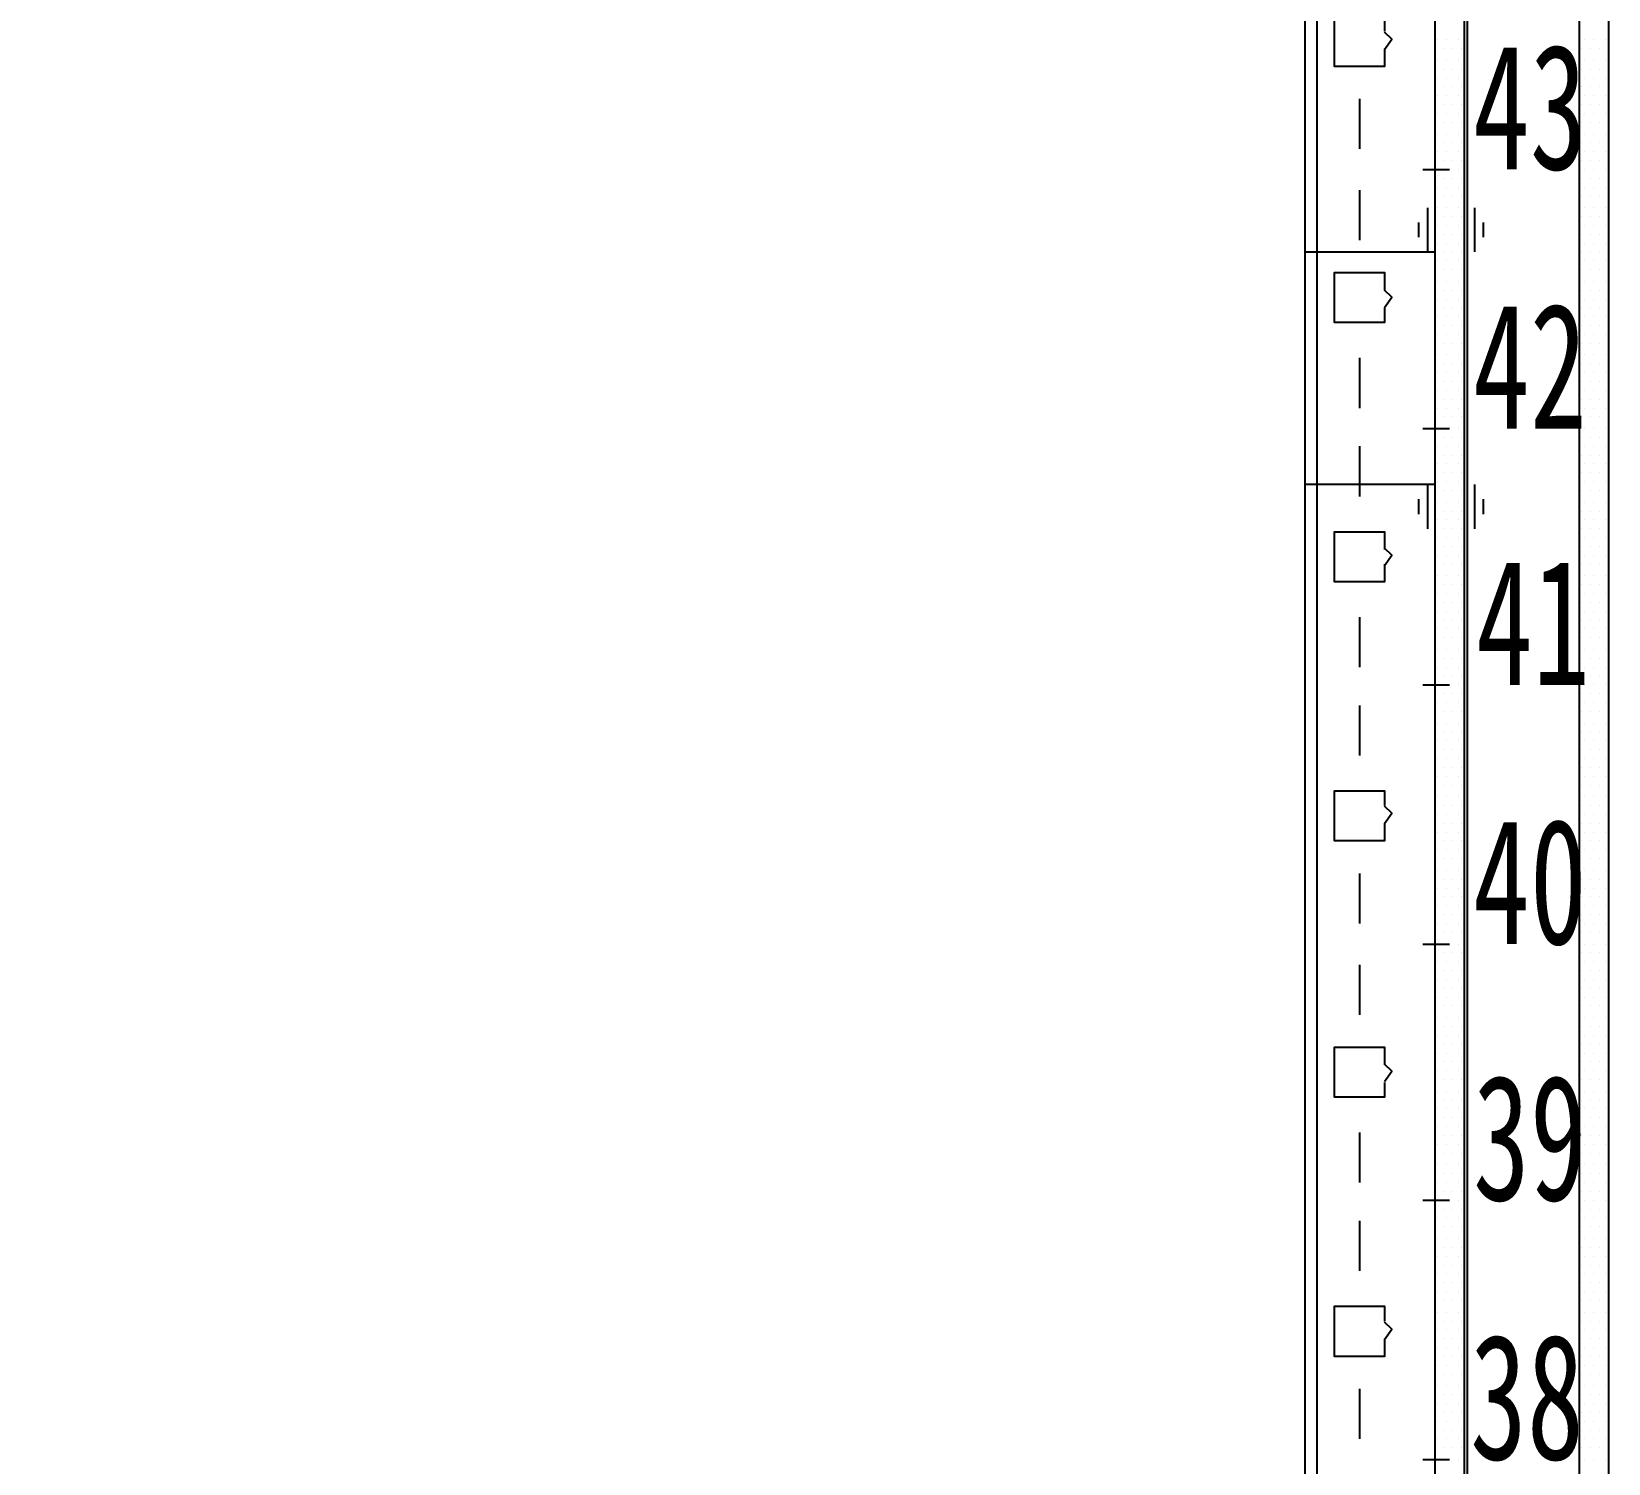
# Model space of a CAD drawing. Header units: metres. Extents: x 17 to 1264, y 17 to 859.
# Drawn here: x 396.8 to 473.9, y 592.2 to 662.2 of the extents above; entities that cross this region are included whole.
import ezdxf

# ---------------------------------------------------------------- set-up
doc = ezdxf.new("R2010")
doc.units = ezdxf.units.M
for name, color, linetype in [('LINES', 7, 'Continuous'), ('POLYLINES', 4, 'Continuous'), ('RECTS', 7, 'Continuous'), ('TEXTS', 3, 'Continuous')]:
    doc.layers.add(name, color=color, linetype=linetype)

msp = doc.modelspace()

# ---------------------------------------------------------------- linework, layer by layer
at = {"layer": 'LINES'}
for p, q in [((459.066, 125.712), (459.066, 721.008)), ((465.546, 661.824), (465.546, 661.824)), ((465.978, 661.824), (465.978, 661.824)), ((466.554, 661.824), (466.554, 661.824)), ((472.746, 661.824), (472.746, 661.824)), ((473.178, 661.824), (473.178, 661.824)), ((473.754, 661.824), (473.754, 661.824)), ((465.834, 661.392), (465.834, 661.392)), ((466.266, 661.392), (466.266, 661.392)), ((466.698, 661.392), (466.698, 661.392)), ((472.602, 661.392), (472.602, 661.392)), ((473.034, 661.392), (473.034, 661.392)), ((473.466, 661.392), (473.466, 661.392)), ((465.546, 660.816), (465.546, 660.816)), ((465.834, 660.384), (465.834, 660.384)), ((465.978, 660.816), (465.978, 660.816)), ((466.266, 660.384), (466.266, 660.384)), ((466.554, 660.816), (466.554, 660.816)), ((466.698, 660.384), (466.698, 660.384)), ((472.602, 660.384), (472.602, 660.384)), ((472.746, 660.816), (472.746, 660.816)), ((473.034, 660.384), (473.034, 660.384)), ((473.178, 660.816), (473.178, 660.816)), ((473.466, 660.384), (473.466, 660.384)), ((473.754, 660.816), (473.754, 660.816)), ((465.546, 659.952), (465.546, 659.952)), ((465.834, 659.52), (465.834, 659.52)), ((465.978, 659.952), (465.978, 659.952)), ((466.266, 659.52), (466.266, 659.52)), ((466.554, 659.952), (466.554, 659.952)), ((466.698, 659.52), (466.698, 659.52)), ((472.602, 659.52), (472.602, 659.52)), ((472.746, 659.952), (472.746, 659.952)), ((473.034, 659.52), (473.034, 659.52)), ((473.178, 659.952), (473.178, 659.952)), ((473.466, 659.52), (473.466, 659.52)), ((473.754, 659.952), (473.754, 659.952)), ((461.73, 658.944), (461.73, 656.496)), ((465.546, 659.088), (465.546, 659.088)), ((465.834, 658.656), (465.834, 658.656)), ((465.978, 659.088), (465.978, 659.088)), ((466.266, 658.656), (466.266, 658.656)), ((466.554, 659.088), (466.554, 659.088)), ((466.698, 658.656), (466.698, 658.656)), ((472.602, 658.656), (472.602, 658.656)), ((472.746, 659.088), (472.746, 659.088)), ((473.034, 658.656), (473.034, 658.656)), ((473.178, 659.088), (473.178, 659.088)), ((473.466, 658.656), (473.466, 658.656)), ((473.754, 659.088), (473.754, 659.088)), ((465.546, 658.224), (465.546, 658.224)), ((465.834, 657.792), (465.834, 657.792)), ((465.978, 658.224), (465.978, 658.224)), ((466.266, 657.792), (466.266, 657.792)), ((466.554, 658.224), (466.554, 658.224)), ((466.698, 657.792), (466.698, 657.792)), ((472.602, 657.792), (472.602, 657.792)), ((472.746, 658.224), (472.746, 658.224)), ((473.034, 657.792), (473.034, 657.792)), ((473.178, 658.224), (473.178, 658.224)), ((473.466, 657.792), (473.466, 657.792)), ((473.754, 658.224), (473.754, 658.224)), ((465.546, 657.216), (465.546, 657.216)), ((465.978, 657.216), (465.978, 657.216)), ((466.554, 657.216), (466.554, 657.216)), ((472.746, 657.216), (472.746, 657.216)), ((473.178, 657.216), (473.178, 657.216)), ((473.754, 657.216), (473.754, 657.216)), ((465.546, 656.352), (465.546, 656.352)), ((465.834, 656.784), (465.834, 656.784)), ((465.978, 656.352), (465.978, 656.352)), ((466.266, 656.784), (466.266, 656.784)), ((466.554, 656.352), (466.554, 656.352)), ((466.698, 656.784), (466.698, 656.784)), ((472.602, 656.784), (472.602, 656.784)), ((472.746, 656.352), (472.746, 656.352)), ((473.034, 656.784), (473.034, 656.784)), ((473.178, 656.352), (473.178, 656.352)), ((473.466, 656.784), (473.466, 656.784)), ((473.754, 656.352), (473.754, 656.352)), ((464.826, 655.488), (466.122, 655.488)), ((464.826, 655.488), (466.122, 655.488)), ((464.826, 655.488), (466.122, 655.488)), ((464.826, 655.488), (466.122, 655.488)), ((465.546, 655.488), (465.546, 655.488)), ((465.834, 655.92), (465.834, 655.92)), ((465.978, 655.488), (465.978, 655.488)), ((466.266, 655.92), (466.266, 655.92)), ((466.554, 655.488), (466.554, 655.488)), ((466.698, 655.92), (466.698, 655.92)), ((472.602, 655.92), (472.602, 655.92)), ((472.746, 655.488), (472.746, 655.488)), ((473.034, 655.92), (473.034, 655.92)), ((473.178, 655.488), (473.178, 655.488)), ((473.466, 655.92), (473.466, 655.92)), ((473.754, 655.488), (473.754, 655.488)), ((465.834, 655.056), (465.834, 655.056)), ((466.266, 655.056), (466.266, 655.056)), ((466.698, 655.056), (466.698, 655.056)), ((472.602, 655.056), (472.602, 655.056)), ((473.034, 655.056), (473.034, 655.056)), ((473.466, 655.056), (473.466, 655.056)), ((461.73, 654.48), (461.73, 652.032)), ((465.546, 654.624), (465.546, 654.624)), ((465.834, 654.192), (465.834, 654.192)), ((465.978, 654.624), (465.978, 654.624)), ((466.266, 654.192), (466.266, 654.192)), ((466.554, 654.624), (466.554, 654.624)), ((466.698, 654.192), (466.698, 654.192)), ((472.602, 654.192), (472.602, 654.192)), ((472.746, 654.624), (472.746, 654.624)), ((473.034, 654.192), (473.034, 654.192)), ((473.178, 654.624), (473.178, 654.624)), ((473.466, 654.192), (473.466, 654.192)), ((473.754, 654.624), (473.754, 654.624)), ((465.042, 653.616), (465.042, 651.456)), ((465.042, 653.616), (465.042, 651.456)), ((465.546, 653.616), (465.546, 653.616)), ((465.834, 653.184), (465.834, 653.184)), ((465.978, 653.616), (465.978, 653.616)), ((466.266, 653.184), (466.266, 653.184)), ((466.554, 653.616), (466.554, 653.616)), ((466.698, 653.184), (466.698, 653.184)), ((467.346, 653.616), (467.346, 651.456)), ((467.346, 653.616), (467.346, 651.456)), ((472.602, 653.184), (472.602, 653.184)), ((472.746, 653.616), (472.746, 653.616)), ((473.034, 653.184), (473.034, 653.184)), ((473.178, 653.616), (473.178, 653.616)), ((473.466, 653.184), (473.466, 653.184)), ((473.754, 653.616), (473.754, 653.616)), ((464.61, 652.896), (464.61, 652.176)), ((465.546, 652.752), (465.546, 652.752)), ((465.978, 652.752), (465.978, 652.752)), ((466.554, 652.752), (466.554, 652.752)), ((467.778, 652.896), (467.778, 652.176)), ((472.746, 652.752), (472.746, 652.752)), ((473.178, 652.752), (473.178, 652.752)), ((473.754, 652.752), (473.754, 652.752)), ((465.546, 651.888), (465.546, 651.888)), ((465.834, 652.32), (465.834, 652.32)), ((465.978, 651.888), (465.978, 651.888)), ((466.266, 652.32), (466.266, 652.32)), ((466.554, 651.888), (466.554, 651.888)), ((466.698, 652.32), (466.698, 652.32)), ((472.602, 652.32), (472.602, 652.32)), ((472.746, 651.888), (472.746, 651.888)), ((473.034, 652.32), (473.034, 652.32)), ((473.178, 651.888), (473.178, 651.888)), ((473.466, 652.32), (473.466, 652.32)), ((473.754, 651.888), (473.754, 651.888)), ((465.546, 651.024), (465.546, 651.024)), ((465.834, 651.456), (465.834, 651.456)), ((465.978, 651.024), (465.978, 651.024)), ((466.266, 651.456), (466.266, 651.456)), ((466.554, 651.024), (466.554, 651.024)), ((466.698, 651.456), (466.698, 651.456)), ((472.602, 651.456), (472.602, 651.456)), ((472.746, 651.024), (472.746, 651.024)), ((473.034, 651.456), (473.034, 651.456)), ((473.178, 651.024), (473.178, 651.024)), ((473.466, 651.456), (473.466, 651.456)), ((473.754, 651.024), (473.754, 651.024)), ((465.834, 650.592), (465.834, 650.592)), ((466.266, 650.592), (466.266, 650.592)), ((466.698, 650.592), (466.698, 650.592)), ((472.602, 650.592), (472.602, 650.592)), ((473.034, 650.592), (473.034, 650.592)), ((473.466, 650.592), (473.466, 650.592)), ((465.546, 650.016), (465.546, 650.016)), ((465.834, 649.584), (465.834, 649.584)), ((465.978, 650.016), (465.978, 650.016)), ((466.266, 649.584), (466.266, 649.584)), ((466.554, 650.016), (466.554, 650.016)), ((466.698, 649.584), (466.698, 649.584)), ((472.602, 649.584), (472.602, 649.584)), ((472.746, 650.016), (472.746, 650.016)), ((473.034, 649.584), (473.034, 649.584)), ((473.178, 650.016), (473.178, 650.016)), ((473.466, 649.584), (473.466, 649.584)), ((473.754, 650.016), (473.754, 650.016)), ((465.546, 649.152), (465.546, 649.152)), ((465.834, 648.72), (465.834, 648.72)), ((465.978, 649.152), (465.978, 649.152)), ((466.266, 648.72), (466.266, 648.72)), ((466.554, 649.152), (466.554, 649.152)), ((466.698, 648.72), (466.698, 648.72)), ((472.602, 648.72), (472.602, 648.72)), ((472.746, 649.152), (472.746, 649.152)), ((473.034, 648.72), (473.034, 648.72)), ((473.178, 649.152), (473.178, 649.152)), ((473.466, 648.72), (473.466, 648.72)), ((473.754, 649.152), (473.754, 649.152)), ((465.546, 648.288), (465.546, 648.288)), ((465.834, 647.856), (465.834, 647.856)), ((465.978, 648.288), (465.978, 648.288)), ((466.266, 647.856), (466.266, 647.856)), ((466.554, 648.288), (466.554, 648.288)), ((466.698, 647.856), (466.698, 647.856)), ((472.602, 647.856), (472.602, 647.856)), ((472.746, 648.288), (472.746, 648.288)), ((473.034, 647.856), (473.034, 647.856)), ((473.178, 648.288), (473.178, 648.288)), ((473.466, 647.856), (473.466, 647.856)), ((473.754, 648.288), (473.754, 648.288)), ((465.546, 647.424), (465.546, 647.424)), ((465.834, 646.992), (465.834, 646.992)), ((465.978, 647.424), (465.978, 647.424)), ((466.266, 646.992), (466.266, 646.992)), ((466.554, 647.424), (466.554, 647.424)), ((466.698, 646.992), (466.698, 646.992)), ((472.602, 646.992), (472.602, 646.992)), ((472.746, 647.424), (472.746, 647.424)), ((473.034, 646.992), (473.034, 646.992)), ((473.178, 647.424), (473.178, 647.424)), ((473.466, 646.992), (473.466, 646.992)), ((473.754, 647.424), (473.754, 647.424)), ((461.73, 646.272), (461.73, 643.824)), ((465.546, 646.416), (465.546, 646.416)), ((465.978, 646.416), (465.978, 646.416)), ((466.554, 646.416), (466.554, 646.416)), ((472.746, 646.416), (472.746, 646.416)), ((473.178, 646.416), (473.178, 646.416)), ((473.754, 646.416), (473.754, 646.416)), ((465.546, 645.552), (465.546, 645.552)), ((465.834, 645.984), (465.834, 645.984)), ((465.978, 645.552), (465.978, 645.552)), ((466.266, 645.984), (466.266, 645.984)), ((466.554, 645.552), (466.554, 645.552)), ((466.698, 645.984), (466.698, 645.984)), ((472.602, 645.984), (472.602, 645.984)), ((472.746, 645.552), (472.746, 645.552)), ((473.034, 645.984), (473.034, 645.984)), ((473.178, 645.552), (473.178, 645.552)), ((473.466, 645.984), (473.466, 645.984)), ((473.754, 645.552), (473.754, 645.552)), ((465.546, 644.688), (465.546, 644.688)), ((465.834, 645.12), (465.834, 645.12)), ((465.978, 644.688), (465.978, 644.688)), ((466.266, 645.12), (466.266, 645.12)), ((466.554, 644.688), (466.554, 644.688)), ((466.698, 645.12), (466.698, 645.12)), ((472.602, 645.12), (472.602, 645.12)), ((472.746, 644.688), (472.746, 644.688)), ((473.034, 645.12), (473.034, 645.12)), ((473.178, 644.688), (473.178, 644.688)), ((473.466, 645.12), (473.466, 645.12)), ((473.754, 644.688), (473.754, 644.688)), ((465.834, 644.256), (465.834, 644.256)), ((466.266, 644.256), (466.266, 644.256)), ((466.698, 644.256), (466.698, 644.256)), ((472.602, 644.256), (472.602, 644.256)), ((473.034, 644.256), (473.034, 644.256)), ((473.466, 644.256), (473.466, 644.256)), ((465.546, 643.824), (465.546, 643.824)), ((465.834, 643.392), (465.834, 643.392)), ((465.978, 643.824), (465.978, 643.824)), ((466.266, 643.392), (466.266, 643.392)), ((466.554, 643.824), (466.554, 643.824)), ((466.698, 643.392), (466.698, 643.392)), ((472.602, 643.392), (472.602, 643.392)), ((472.746, 643.824), (472.746, 643.824)), ((473.034, 643.392), (473.034, 643.392)), ((473.178, 643.824), (473.178, 643.824)), ((473.466, 643.392), (473.466, 643.392)), ((473.754, 643.824), (473.754, 643.824)), ((464.826, 642.816), (466.122, 642.816)), ((464.826, 642.816), (466.122, 642.816)), ((464.826, 642.816), (466.122, 642.816)), ((464.826, 642.816), (466.122, 642.816)), ((465.546, 642.816), (465.546, 642.816)), ((465.834, 642.384), (465.834, 642.384)), ((465.978, 642.816), (465.978, 642.816)), ((466.266, 642.384), (466.266, 642.384)), ((466.554, 642.816), (466.554, 642.816)), ((466.698, 642.384), (466.698, 642.384)), ((472.602, 642.384), (472.602, 642.384)), ((472.746, 642.816), (472.746, 642.816)), ((473.034, 642.384), (473.034, 642.384)), ((473.178, 642.816), (473.178, 642.816)), ((473.466, 642.384), (473.466, 642.384)), ((473.754, 642.816), (473.754, 642.816)), ((461.73, 641.952), (461.73, 639.504)), ((465.546, 641.952), (465.546, 641.952)), ((465.978, 641.952), (465.978, 641.952)), ((466.554, 641.952), (466.554, 641.952)), ((472.746, 641.952), (472.746, 641.952)), ((473.178, 641.952), (473.178, 641.952)), ((473.754, 641.952), (473.754, 641.952)), ((465.546, 641.088), (465.546, 641.088)), ((465.834, 641.52), (465.834, 641.52)), ((465.978, 641.088), (465.978, 641.088)), ((466.266, 641.52), (466.266, 641.52)), ((466.554, 641.088), (466.554, 641.088)), ((466.698, 641.52), (466.698, 641.52)), ((472.602, 641.52), (472.602, 641.52)), ((472.746, 641.088), (472.746, 641.088)), ((473.034, 641.52), (473.034, 641.52)), ((473.178, 641.088), (473.178, 641.088)), ((473.466, 641.52), (473.466, 641.52)), ((473.754, 641.088), (473.754, 641.088)), ((465.042, 640.08), (465.042, 637.92)), ((465.042, 640.08), (465.042, 637.92)), ((465.546, 640.224), (465.546, 640.224)), ((465.834, 640.656), (465.834, 640.656)), ((465.978, 640.224), (465.978, 640.224)), ((466.266, 640.656), (466.266, 640.656)), ((466.554, 640.224), (466.554, 640.224)), ((466.698, 640.656), (466.698, 640.656)), ((467.346, 640.08), (467.346, 637.92)), ((467.346, 640.08), (467.346, 637.92)), ((472.602, 640.656), (472.602, 640.656)), ((472.746, 640.224), (472.746, 640.224)), ((473.034, 640.656), (473.034, 640.656)), ((473.178, 640.224), (473.178, 640.224)), ((473.466, 640.656), (473.466, 640.656)), ((473.754, 640.224), (473.754, 640.224)), ((464.61, 639.36), (464.61, 638.64)), ((465.834, 639.792), (465.834, 639.792)), ((466.266, 639.792), (466.266, 639.792)), ((466.698, 639.792), (466.698, 639.792)), ((467.778, 639.36), (467.778, 638.64)), ((472.602, 639.792), (472.602, 639.792)), ((473.034, 639.792), (473.034, 639.792)), ((473.466, 639.792), (473.466, 639.792)), ((465.546, 639.216), (465.546, 639.216)), ((465.834, 638.784), (465.834, 638.784)), ((465.978, 639.216), (465.978, 639.216)), ((466.266, 638.784), (466.266, 638.784)), ((466.554, 639.216), (466.554, 639.216)), ((466.698, 638.784), (466.698, 638.784)), ((472.602, 638.784), (472.602, 638.784)), ((472.746, 639.216), (472.746, 639.216)), ((473.034, 638.784), (473.034, 638.784)), ((473.178, 639.216), (473.178, 639.216)), ((473.466, 638.784), (473.466, 638.784)), ((473.754, 639.216), (473.754, 639.216)), ((465.546, 638.352), (465.546, 638.352)), ((465.834, 637.92), (465.834, 637.92)), ((465.978, 638.352), (465.978, 638.352)), ((466.266, 637.92), (466.266, 637.92)), ((466.554, 638.352), (466.554, 638.352)), ((466.698, 637.92), (466.698, 637.92)), ((472.602, 637.92), (472.602, 637.92)), ((472.746, 638.352), (472.746, 638.352)), ((473.034, 637.92), (473.034, 637.92)), ((473.178, 638.352), (473.178, 638.352)), ((473.466, 637.92), (473.466, 637.92)), ((473.754, 638.352), (473.754, 638.352)), ((465.546, 637.488), (465.546, 637.488)), ((465.834, 637.056), (465.834, 637.056)), ((465.978, 637.488), (465.978, 637.488)), ((466.266, 637.056), (466.266, 637.056)), ((466.554, 637.488), (466.554, 637.488)), ((466.698, 637.056), (466.698, 637.056)), ((472.602, 637.056), (472.602, 637.056)), ((472.746, 637.488), (472.746, 637.488)), ((473.034, 637.056), (473.034, 637.056)), ((473.178, 637.488), (473.178, 637.488)), ((473.466, 637.056), (473.466, 637.056)), ((473.754, 637.488), (473.754, 637.488)), ((465.546, 636.624), (465.546, 636.624)), ((465.834, 636.192), (465.834, 636.192)), ((465.978, 636.624), (465.978, 636.624)), ((466.266, 636.192), (466.266, 636.192)), ((466.554, 636.624), (466.554, 636.624)), ((466.698, 636.192), (466.698, 636.192)), ((472.602, 636.192), (472.602, 636.192)), ((472.746, 636.624), (472.746, 636.624)), ((473.034, 636.192), (473.034, 636.192)), ((473.178, 636.624), (473.178, 636.624)), ((473.466, 636.192), (473.466, 636.192)), ((473.754, 636.624), (473.754, 636.624)), ((465.546, 635.616), (465.546, 635.616)), ((465.978, 635.616), (465.978, 635.616)), ((466.554, 635.616), (466.554, 635.616)), ((472.746, 635.616), (472.746, 635.616)), ((473.178, 635.616), (473.178, 635.616)), ((473.754, 635.616), (473.754, 635.616)), ((465.546, 634.752), (465.546, 634.752)), ((465.834, 635.184), (465.834, 635.184)), ((465.978, 634.752), (465.978, 634.752)), ((466.266, 635.184), (466.266, 635.184)), ((466.554, 634.752), (466.554, 634.752)), ((466.698, 635.184), (466.698, 635.184)), ((472.602, 635.184), (472.602, 635.184)), ((472.746, 634.752), (472.746, 634.752)), ((473.034, 635.184), (473.034, 635.184)), ((473.178, 634.752), (473.178, 634.752)), ((473.466, 635.184), (473.466, 635.184)), ((473.754, 634.752), (473.754, 634.752)), ((465.546, 633.888), (465.546, 633.888)), ((465.834, 634.32), (465.834, 634.32)), ((465.978, 633.888), (465.978, 633.888)), ((466.266, 634.32), (466.266, 634.32)), ((466.554, 633.888), (466.554, 633.888)), ((466.698, 634.32), (466.698, 634.32)), ((472.602, 634.32), (472.602, 634.32)), ((472.746, 633.888), (472.746, 633.888)), ((473.034, 634.32), (473.034, 634.32)), ((473.178, 633.888), (473.178, 633.888)), ((473.466, 634.32), (473.466, 634.32)), ((473.754, 633.888), (473.754, 633.888)), ((461.73, 633.6), (461.73, 631.152)), ((465.834, 633.456), (465.834, 633.456)), ((466.266, 633.456), (466.266, 633.456)), ((466.698, 633.456), (466.698, 633.456)), ((472.602, 633.456), (472.602, 633.456)), ((473.034, 633.456), (473.034, 633.456)), ((473.466, 633.456), (473.466, 633.456)), ((465.546, 633.024), (465.546, 633.024)), ((465.834, 632.592), (465.834, 632.592)), ((465.978, 633.024), (465.978, 633.024)), ((466.266, 632.592), (466.266, 632.592)), ((466.554, 633.024), (466.554, 633.024)), ((466.698, 632.592), (466.698, 632.592)), ((472.602, 632.592), (472.602, 632.592)), ((472.746, 633.024), (472.746, 633.024)), ((473.034, 632.592), (473.034, 632.592)), ((473.178, 633.024), (473.178, 633.024)), ((473.466, 632.592), (473.466, 632.592)), ((473.754, 633.024), (473.754, 633.024)), ((465.546, 632.016), (465.546, 632.016)), ((465.834, 631.584), (465.834, 631.584)), ((465.978, 632.016), (465.978, 632.016)), ((466.266, 631.584), (466.266, 631.584)), ((466.554, 632.016), (466.554, 632.016)), ((466.698, 631.584), (466.698, 631.584)), ((472.602, 631.584), (472.602, 631.584)), ((472.746, 632.016), (472.746, 632.016)), ((473.034, 631.584), (473.034, 631.584)), ((473.178, 632.016), (473.178, 632.016)), ((473.466, 631.584), (473.466, 631.584)), ((473.754, 632.016), (473.754, 632.016)), ((465.546, 631.152), (465.546, 631.152)), ((465.978, 631.152), (465.978, 631.152)), ((466.554, 631.152), (466.554, 631.152)), ((472.746, 631.152), (472.746, 631.152)), ((473.178, 631.152), (473.178, 631.152)), ((473.754, 631.152), (473.754, 631.152)), ((464.826, 630.288), (466.122, 630.288)), ((464.826, 630.288), (466.122, 630.288)), ((464.826, 630.288), (466.122, 630.288)), ((464.826, 630.288), (466.122, 630.288)), ((465.546, 630.288), (465.546, 630.288)), ((465.834, 630.72), (465.834, 630.72)), ((465.978, 630.288), (465.978, 630.288)), ((466.266, 630.72), (466.266, 630.72)), ((466.554, 630.288), (466.554, 630.288)), ((466.698, 630.72), (466.698, 630.72)), ((472.602, 630.72), (472.602, 630.72)), ((472.746, 630.288), (472.746, 630.288)), ((473.034, 630.72), (473.034, 630.72)), ((473.178, 630.288), (473.178, 630.288)), ((473.466, 630.72), (473.466, 630.72)), ((473.754, 630.288), (473.754, 630.288)), ((461.73, 629.28), (461.73, 626.832)), ((465.546, 629.424), (465.546, 629.424)), ((465.834, 629.856), (465.834, 629.856)), ((465.978, 629.424), (465.978, 629.424)), ((466.266, 629.856), (466.266, 629.856)), ((466.554, 629.424), (466.554, 629.424)), ((466.698, 629.856), (466.698, 629.856)), ((472.602, 629.856), (472.602, 629.856)), ((472.746, 629.424), (472.746, 629.424)), ((473.034, 629.856), (473.034, 629.856)), ((473.178, 629.424), (473.178, 629.424)), ((473.466, 629.856), (473.466, 629.856)), ((473.754, 629.424), (473.754, 629.424)), ((465.834, 628.992), (465.834, 628.992)), ((466.266, 628.992), (466.266, 628.992)), ((466.698, 628.992), (466.698, 628.992)), ((472.602, 628.992), (472.602, 628.992)), ((473.034, 628.992), (473.034, 628.992)), ((473.466, 628.992), (473.466, 628.992)), ((465.546, 628.416), (465.546, 628.416)), ((465.834, 627.984), (465.834, 627.984)), ((465.978, 628.416), (465.978, 628.416)), ((466.266, 627.984), (466.266, 627.984)), ((466.554, 628.416), (466.554, 628.416)), ((466.698, 627.984), (466.698, 627.984)), ((472.602, 627.984), (472.602, 627.984)), ((472.746, 628.416), (472.746, 628.416)), ((473.034, 627.984), (473.034, 627.984)), ((473.178, 628.416), (473.178, 628.416)), ((473.466, 627.984), (473.466, 627.984)), ((473.754, 628.416), (473.754, 628.416)), ((465.546, 627.552), (465.546, 627.552)), ((465.834, 627.12), (465.834, 627.12)), ((465.978, 627.552), (465.978, 627.552)), ((466.266, 627.12), (466.266, 627.12)), ((466.554, 627.552), (466.554, 627.552)), ((466.698, 627.12), (466.698, 627.12)), ((472.602, 627.12), (472.602, 627.12)), ((472.746, 627.552), (472.746, 627.552)), ((473.034, 627.12), (473.034, 627.12)), ((473.178, 627.552), (473.178, 627.552)), ((473.466, 627.12), (473.466, 627.12)), ((473.754, 627.552), (473.754, 627.552)), ((465.546, 626.688), (465.546, 626.688)), ((465.834, 626.256), (465.834, 626.256)), ((465.978, 626.688), (465.978, 626.688)), ((466.266, 626.256), (466.266, 626.256)), ((466.554, 626.688), (466.554, 626.688)), ((466.698, 626.256), (466.698, 626.256)), ((472.602, 626.256), (472.602, 626.256)), ((472.746, 626.688), (472.746, 626.688)), ((473.034, 626.256), (473.034, 626.256)), ((473.178, 626.688), (473.178, 626.688)), ((473.466, 626.256), (473.466, 626.256)), ((473.754, 626.688), (473.754, 626.688)), ((465.546, 625.824), (465.546, 625.824)), ((465.834, 625.392), (465.834, 625.392)), ((465.978, 625.824), (465.978, 625.824)), ((466.266, 625.392), (466.266, 625.392)), ((466.554, 625.824), (466.554, 625.824)), ((466.698, 625.392), (466.698, 625.392)), ((472.602, 625.392), (472.602, 625.392)), ((472.746, 625.824), (472.746, 625.824)), ((473.034, 625.392), (473.034, 625.392)), ((473.178, 625.824), (473.178, 625.824)), ((473.466, 625.392), (473.466, 625.392)), ((473.754, 625.824), (473.754, 625.824)), ((465.546, 624.816), (465.546, 624.816)), ((465.978, 624.816), (465.978, 624.816)), ((466.554, 624.816), (466.554, 624.816)), ((472.746, 624.816), (472.746, 624.816)), ((473.178, 624.816), (473.178, 624.816)), ((473.754, 624.816), (473.754, 624.816)), ((465.546, 623.952), (465.546, 623.952)), ((465.834, 624.384), (465.834, 624.384)), ((465.978, 623.952), (465.978, 623.952)), ((466.266, 624.384), (466.266, 624.384)), ((466.554, 623.952), (466.554, 623.952)), ((466.698, 624.384), (466.698, 624.384)), ((472.602, 624.384), (472.602, 624.384)), ((472.746, 623.952), (472.746, 623.952)), ((473.034, 624.384), (473.034, 624.384)), ((473.178, 623.952), (473.178, 623.952)), ((473.466, 624.384), (473.466, 624.384)), ((473.754, 623.952), (473.754, 623.952)), ((465.546, 623.088), (465.546, 623.088)), ((465.834, 623.52), (465.834, 623.52)), ((465.978, 623.088), (465.978, 623.088)), ((466.266, 623.52), (466.266, 623.52)), ((466.554, 623.088), (466.554, 623.088)), ((466.698, 623.52), (466.698, 623.52)), ((472.602, 623.52), (472.602, 623.52)), ((472.746, 623.088), (472.746, 623.088)), ((473.034, 623.52), (473.034, 623.52)), ((473.178, 623.088), (473.178, 623.088)), ((473.466, 623.52), (473.466, 623.52)), ((473.754, 623.088), (473.754, 623.088)), ((465.834, 622.656), (465.834, 622.656)), ((466.266, 622.656), (466.266, 622.656)), ((466.698, 622.656), (466.698, 622.656)), ((472.602, 622.656), (472.602, 622.656)), ((473.034, 622.656), (473.034, 622.656)), ((473.466, 622.656), (473.466, 622.656)), ((465.546, 622.224), (465.546, 622.224)), ((465.834, 621.792), (465.834, 621.792)), ((465.978, 622.224), (465.978, 622.224)), ((466.266, 621.792), (466.266, 621.792)), ((466.554, 622.224), (466.554, 622.224)), ((466.698, 621.792), (466.698, 621.792)), ((472.602, 621.792), (472.602, 621.792)), ((472.746, 622.224), (472.746, 622.224)), ((473.034, 621.792), (473.034, 621.792)), ((473.178, 622.224), (473.178, 622.224)), ((473.466, 621.792), (473.466, 621.792)), ((473.754, 622.224), (473.754, 622.224)), ((461.73, 621.072), (461.73, 618.624)), ((465.546, 621.216), (465.546, 621.216)), ((465.834, 620.784), (465.834, 620.784)), ((465.978, 621.216), (465.978, 621.216)), ((466.266, 620.784), (466.266, 620.784)), ((466.554, 621.216), (466.554, 621.216)), ((466.698, 620.784), (466.698, 620.784)), ((472.602, 620.784), (472.602, 620.784)), ((472.746, 621.216), (472.746, 621.216)), ((473.034, 620.784), (473.034, 620.784)), ((473.178, 621.216), (473.178, 621.216)), ((473.466, 620.784), (473.466, 620.784)), ((473.754, 621.216), (473.754, 621.216)), ((465.546, 620.352), (465.546, 620.352)), ((465.978, 620.352), (465.978, 620.352)), ((466.554, 620.352), (466.554, 620.352)), ((472.746, 620.352), (472.746, 620.352)), ((473.178, 620.352), (473.178, 620.352)), ((473.754, 620.352), (473.754, 620.352)), ((465.546, 619.488), (465.546, 619.488)), ((465.834, 619.92), (465.834, 619.92)), ((465.978, 619.488), (465.978, 619.488)), ((466.266, 619.92), (466.266, 619.92)), ((466.554, 619.488), (466.554, 619.488)), ((466.698, 619.92), (466.698, 619.92)), ((472.602, 619.92), (472.602, 619.92)), ((472.746, 619.488), (472.746, 619.488)), ((473.034, 619.92), (473.034, 619.92)), ((473.178, 619.488), (473.178, 619.488)), ((473.466, 619.92), (473.466, 619.92)), ((473.754, 619.488), (473.754, 619.488)), ((465.546, 618.624), (465.546, 618.624)), ((465.834, 619.056), (465.834, 619.056)), ((465.978, 618.624), (465.978, 618.624)), ((466.266, 619.056), (466.266, 619.056)), ((466.554, 618.624), (466.554, 618.624)), ((466.698, 619.056), (466.698, 619.056)), ((472.602, 619.056), (472.602, 619.056)), ((472.746, 618.624), (472.746, 618.624)), ((473.034, 619.056), (473.034, 619.056)), ((473.178, 618.624), (473.178, 618.624)), ((473.466, 619.056), (473.466, 619.056)), ((473.754, 618.624), (473.754, 618.624)), ((465.834, 618.192), (465.834, 618.192)), ((466.266, 618.192), (466.266, 618.192)), ((466.698, 618.192), (466.698, 618.192)), ((472.602, 618.192), (472.602, 618.192)), ((473.034, 618.192), (473.034, 618.192)), ((473.466, 618.192), (473.466, 618.192)), ((464.826, 617.616), (466.122, 617.616)), ((464.826, 617.616), (466.122, 617.616)), ((464.826, 617.616), (466.122, 617.616)), ((464.826, 617.616), (466.122, 617.616)), ((465.546, 617.616), (465.546, 617.616)), ((465.834, 617.184), (465.834, 617.184)), ((465.978, 617.616), (465.978, 617.616)), ((466.266, 617.184), (466.266, 617.184)), ((466.554, 617.616), (466.554, 617.616)), ((466.698, 617.184), (466.698, 617.184)), ((472.602, 617.184), (472.602, 617.184)), ((472.746, 617.616), (472.746, 617.616)), ((473.034, 617.184), (473.034, 617.184)), ((473.178, 617.616), (473.178, 617.616)), ((473.466, 617.184), (473.466, 617.184)), ((473.754, 617.616), (473.754, 617.616)), ((461.73, 616.608), (461.73, 614.16)), ((465.546, 616.752), (465.546, 616.752)), ((465.834, 616.32), (465.834, 616.32)), ((465.978, 616.752), (465.978, 616.752)), ((466.266, 616.32), (466.266, 616.32)), ((466.554, 616.752), (466.554, 616.752)), ((466.698, 616.32), (466.698, 616.32)), ((472.602, 616.32), (472.602, 616.32)), ((472.746, 616.752), (472.746, 616.752)), ((473.034, 616.32), (473.034, 616.32)), ((473.178, 616.752), (473.178, 616.752)), ((473.466, 616.32), (473.466, 616.32)), ((473.754, 616.752), (473.754, 616.752)), ((465.546, 615.888), (465.546, 615.888)), ((465.834, 615.456), (465.834, 615.456)), ((465.978, 615.888), (465.978, 615.888)), ((466.266, 615.456), (466.266, 615.456)), ((466.554, 615.888), (466.554, 615.888)), ((466.698, 615.456), (466.698, 615.456)), ((472.602, 615.456), (472.602, 615.456)), ((472.746, 615.888), (472.746, 615.888)), ((473.034, 615.456), (473.034, 615.456)), ((473.178, 615.888), (473.178, 615.888)), ((473.466, 615.456), (473.466, 615.456)), ((473.754, 615.888), (473.754, 615.888)), ((465.546, 615.024), (465.546, 615.024)), ((465.834, 614.592), (465.834, 614.592)), ((465.978, 615.024), (465.978, 615.024)), ((466.266, 614.592), (466.266, 614.592)), ((466.554, 615.024), (466.554, 615.024)), ((466.698, 614.592), (466.698, 614.592)), ((472.602, 614.592), (472.602, 614.592)), ((472.746, 615.024), (472.746, 615.024)), ((473.034, 614.592), (473.034, 614.592)), ((473.178, 615.024), (473.178, 615.024)), ((473.466, 614.592), (473.466, 614.592)), ((473.754, 615.024), (473.754, 615.024)), ((465.546, 614.016), (465.546, 614.016)), ((465.978, 614.016), (465.978, 614.016)), ((466.554, 614.016), (466.554, 614.016)), ((472.746, 614.016), (472.746, 614.016)), ((473.178, 614.016), (473.178, 614.016)), ((473.754, 614.016), (473.754, 614.016)), ((465.546, 613.152), (465.546, 613.152)), ((465.834, 613.584), (465.834, 613.584)), ((465.978, 613.152), (465.978, 613.152)), ((466.266, 613.584), (466.266, 613.584)), ((466.554, 613.152), (466.554, 613.152)), ((466.698, 613.584), (466.698, 613.584)), ((472.602, 613.584), (472.602, 613.584)), ((472.746, 613.152), (472.746, 613.152)), ((473.034, 613.584), (473.034, 613.584)), ((473.178, 613.152), (473.178, 613.152)), ((473.466, 613.584), (473.466, 613.584)), ((473.754, 613.152), (473.754, 613.152)), ((465.546, 612.288), (465.546, 612.288)), ((465.834, 612.72), (465.834, 612.72)), ((465.978, 612.288), (465.978, 612.288)), ((466.266, 612.72), (466.266, 612.72)), ((466.554, 612.288), (466.554, 612.288)), ((466.698, 612.72), (466.698, 612.72)), ((472.602, 612.72), (472.602, 612.72)), ((472.746, 612.288), (472.746, 612.288)), ((473.034, 612.72), (473.034, 612.72)), ((473.178, 612.288), (473.178, 612.288)), ((473.466, 612.72), (473.466, 612.72)), ((473.754, 612.288), (473.754, 612.288)), ((465.834, 611.856), (465.834, 611.856)), ((466.266, 611.856), (466.266, 611.856)), ((466.698, 611.856), (466.698, 611.856)), ((472.602, 611.856), (472.602, 611.856)), ((473.034, 611.856), (473.034, 611.856)), ((473.466, 611.856), (473.466, 611.856)), ((465.546, 611.424), (465.546, 611.424)), ((465.834, 610.992), (465.834, 610.992)), ((465.978, 611.424), (465.978, 611.424)), ((466.266, 610.992), (466.266, 610.992)), ((466.554, 611.424), (466.554, 611.424)), ((466.698, 610.992), (466.698, 610.992)), ((472.602, 610.992), (472.602, 610.992)), ((472.746, 611.424), (472.746, 611.424)), ((473.034, 610.992), (473.034, 610.992)), ((473.178, 611.424), (473.178, 611.424)), ((473.466, 610.992), (473.466, 610.992)), ((473.754, 611.424), (473.754, 611.424)), ((465.546, 610.416), (465.546, 610.416)), ((465.834, 609.984), (465.834, 609.984)), ((465.978, 610.416), (465.978, 610.416)), ((466.266, 609.984), (466.266, 609.984)), ((466.554, 610.416), (466.554, 610.416)), ((466.698, 609.984), (466.698, 609.984)), ((472.602, 609.984), (472.602, 609.984)), ((472.746, 610.416), (472.746, 610.416)), ((473.034, 609.984), (473.034, 609.984)), ((473.178, 610.416), (473.178, 610.416)), ((473.466, 609.984), (473.466, 609.984)), ((473.754, 610.416), (473.754, 610.416)), ((465.546, 609.552), (465.546, 609.552)), ((465.978, 609.552), (465.978, 609.552)), ((466.554, 609.552), (466.554, 609.552)), ((472.746, 609.552), (472.746, 609.552)), ((473.178, 609.552), (473.178, 609.552)), ((473.754, 609.552), (473.754, 609.552)), ((465.546, 608.688), (465.546, 608.688)), ((465.834, 609.12), (465.834, 609.12)), ((465.978, 608.688), (465.978, 608.688)), ((466.266, 609.12), (466.266, 609.12)), ((466.554, 608.688), (466.554, 608.688)), ((466.698, 609.12), (466.698, 609.12)), ((472.602, 609.12), (472.602, 609.12)), ((472.746, 608.688), (472.746, 608.688)), ((473.034, 609.12), (473.034, 609.12)), ((473.178, 608.688), (473.178, 608.688)), ((473.466, 609.12), (473.466, 609.12)), ((473.754, 608.688), (473.754, 608.688)), ((461.73, 608.4), (461.73, 605.952)), ((465.546, 607.824), (465.546, 607.824)), ((465.834, 608.256), (465.834, 608.256)), ((465.978, 607.824), (465.978, 607.824)), ((466.266, 608.256), (466.266, 608.256)), ((466.554, 607.824), (466.554, 607.824)), ((466.698, 608.256), (466.698, 608.256)), ((472.602, 608.256), (472.602, 608.256)), ((472.746, 607.824), (472.746, 607.824)), ((473.034, 608.256), (473.034, 608.256)), ((473.178, 607.824), (473.178, 607.824)), ((473.466, 608.256), (473.466, 608.256)), ((473.754, 607.824), (473.754, 607.824)), ((465.834, 607.392), (465.834, 607.392)), ((466.266, 607.392), (466.266, 607.392)), ((466.698, 607.392), (466.698, 607.392)), ((472.602, 607.392), (472.602, 607.392)), ((473.034, 607.392), (473.034, 607.392)), ((473.466, 607.392), (473.466, 607.392)), ((465.546, 606.816), (465.546, 606.816)), ((465.834, 606.384), (465.834, 606.384)), ((465.978, 606.816), (465.978, 606.816)), ((466.266, 606.384), (466.266, 606.384)), ((466.554, 606.816), (466.554, 606.816)), ((466.698, 606.384), (466.698, 606.384)), ((472.602, 606.384), (472.602, 606.384)), ((472.746, 606.816), (472.746, 606.816)), ((473.034, 606.384), (473.034, 606.384)), ((473.178, 606.816), (473.178, 606.816)), ((473.466, 606.384), (473.466, 606.384)), ((473.754, 606.816), (473.754, 606.816)), ((465.546, 605.952), (465.546, 605.952)), ((465.834, 605.52), (465.834, 605.52)), ((465.978, 605.952), (465.978, 605.952)), ((466.266, 605.52), (466.266, 605.52)), ((466.554, 605.952), (466.554, 605.952)), ((466.698, 605.52), (466.698, 605.52)), ((472.602, 605.52), (472.602, 605.52)), ((472.746, 605.952), (472.746, 605.952)), ((473.034, 605.52), (473.034, 605.52)), ((473.178, 605.952), (473.178, 605.952)), ((473.466, 605.52), (473.466, 605.52)), ((473.754, 605.952), (473.754, 605.952)), ((464.826, 605.088), (466.122, 605.088)), ((464.826, 605.088), (466.122, 605.088)), ((464.826, 605.088), (466.122, 605.088)), ((464.826, 605.088), (466.122, 605.088)), ((465.546, 605.088), (465.546, 605.088)), ((465.834, 604.656), (465.834, 604.656)), ((465.978, 605.088), (465.978, 605.088)), ((466.266, 604.656), (466.266, 604.656)), ((466.554, 605.088), (466.554, 605.088)), ((466.698, 604.656), (466.698, 604.656)), ((472.602, 604.656), (472.602, 604.656)), ((472.746, 605.088), (472.746, 605.088)), ((473.034, 604.656), (473.034, 604.656)), ((473.178, 605.088), (473.178, 605.088)), ((473.466, 604.656), (473.466, 604.656)), ((473.754, 605.088), (473.754, 605.088)), ((461.73, 604.08), (461.73, 601.632)), ((465.546, 604.224), (465.546, 604.224)), ((465.834, 603.792), (465.834, 603.792)), ((465.978, 604.224), (465.978, 604.224)), ((466.266, 603.792), (466.266, 603.792)), ((466.554, 604.224), (466.554, 604.224)), ((466.698, 603.792), (466.698, 603.792)), ((472.602, 603.792), (472.602, 603.792)), ((472.746, 604.224), (472.746, 604.224)), ((473.034, 603.792), (473.034, 603.792)), ((473.178, 604.224), (473.178, 604.224)), ((473.466, 603.792), (473.466, 603.792)), ((473.754, 604.224), (473.754, 604.224)), ((465.546, 603.216), (465.546, 603.216)), ((465.978, 603.216), (465.978, 603.216)), ((466.554, 603.216), (466.554, 603.216)), ((472.746, 603.216), (472.746, 603.216)), ((473.178, 603.216), (473.178, 603.216)), ((473.754, 603.216), (473.754, 603.216)), ((465.546, 602.352), (465.546, 602.352)), ((465.834, 602.784), (465.834, 602.784)), ((465.978, 602.352), (465.978, 602.352)), ((466.266, 602.784), (466.266, 602.784)), ((466.554, 602.352), (466.554, 602.352)), ((466.698, 602.784), (466.698, 602.784)), ((472.602, 602.784), (472.602, 602.784)), ((472.746, 602.352), (472.746, 602.352)), ((473.034, 602.784), (473.034, 602.784)), ((473.178, 602.352), (473.178, 602.352)), ((473.466, 602.784), (473.466, 602.784)), ((473.754, 602.352), (473.754, 602.352)), ((465.546, 601.488), (465.546, 601.488)), ((465.834, 601.92), (465.834, 601.92)), ((465.978, 601.488), (465.978, 601.488)), ((466.266, 601.92), (466.266, 601.92)), ((466.554, 601.488), (466.554, 601.488)), ((466.698, 601.92), (466.698, 601.92)), ((472.602, 601.92), (472.602, 601.92)), ((472.746, 601.488), (472.746, 601.488)), ((473.034, 601.92), (473.034, 601.92)), ((473.178, 601.488), (473.178, 601.488)), ((473.466, 601.92), (473.466, 601.92)), ((473.754, 601.488), (473.754, 601.488)), ((465.834, 601.056), (465.834, 601.056)), ((466.266, 601.056), (466.266, 601.056)), ((466.698, 601.056), (466.698, 601.056)), ((472.602, 601.056), (472.602, 601.056)), ((473.034, 601.056), (473.034, 601.056)), ((473.466, 601.056), (473.466, 601.056)), ((465.546, 600.624), (465.546, 600.624)), ((465.834, 600.192), (465.834, 600.192)), ((465.978, 600.624), (465.978, 600.624)), ((466.266, 600.192), (466.266, 600.192)), ((466.554, 600.624), (466.554, 600.624)), ((466.698, 600.192), (466.698, 600.192)), ((472.602, 600.192), (472.602, 600.192)), ((472.746, 600.624), (472.746, 600.624)), ((473.034, 600.192), (473.034, 600.192)), ((473.178, 600.624), (473.178, 600.624)), ((473.466, 600.192), (473.466, 600.192)), ((473.754, 600.624), (473.754, 600.624)), ((465.546, 599.616), (465.546, 599.616)), ((465.834, 599.184), (465.834, 599.184)), ((465.978, 599.616), (465.978, 599.616)), ((466.266, 599.184), (466.266, 599.184)), ((466.554, 599.616), (466.554, 599.616)), ((466.698, 599.184), (466.698, 599.184)), ((472.602, 599.184), (472.602, 599.184)), ((472.746, 599.616), (472.746, 599.616)), ((473.034, 599.184), (473.034, 599.184)), ((473.178, 599.616), (473.178, 599.616)), ((473.466, 599.184), (473.466, 599.184)), ((473.754, 599.616), (473.754, 599.616)), ((465.546, 598.752), (465.546, 598.752)), ((465.978, 598.752), (465.978, 598.752)), ((466.554, 598.752), (466.554, 598.752)), ((472.746, 598.752), (472.746, 598.752)), ((473.178, 598.752), (473.178, 598.752)), ((473.754, 598.752), (473.754, 598.752)), ((465.546, 597.888), (465.546, 597.888)), ((465.834, 598.32), (465.834, 598.32)), ((465.978, 597.888), (465.978, 597.888)), ((466.266, 598.32), (466.266, 598.32)), ((466.554, 597.888), (466.554, 597.888)), ((466.698, 598.32), (466.698, 598.32)), ((472.602, 598.32), (472.602, 598.32)), ((472.746, 597.888), (472.746, 597.888)), ((473.034, 598.32), (473.034, 598.32)), ((473.178, 597.888), (473.178, 597.888)), ((473.466, 598.32), (473.466, 598.32)), ((473.754, 597.888), (473.754, 597.888)), ((465.546, 597.024), (465.546, 597.024)), ((465.834, 597.456), (465.834, 597.456)), ((465.978, 597.024), (465.978, 597.024)), ((466.266, 597.456), (466.266, 597.456)), ((466.554, 597.024), (466.554, 597.024)), ((466.698, 597.456), (466.698, 597.456)), ((472.602, 597.456), (472.602, 597.456)), ((472.746, 597.024), (472.746, 597.024)), ((473.034, 597.456), (473.034, 597.456)), ((473.178, 597.024), (473.178, 597.024)), ((473.466, 597.456), (473.466, 597.456)), ((473.754, 597.024), (473.754, 597.024)), ((465.834, 596.592), (465.834, 596.592)), ((466.266, 596.592), (466.266, 596.592)), ((466.698, 596.592), (466.698, 596.592)), ((472.602, 596.592), (472.602, 596.592)), ((473.034, 596.592), (473.034, 596.592)), ((473.466, 596.592), (473.466, 596.592)), ((461.73, 595.872), (461.73, 593.424)), ((465.546, 596.016), (465.546, 596.016)), ((465.834, 595.584), (465.834, 595.584)), ((465.978, 596.016), (465.978, 596.016)), ((466.266, 595.584), (466.266, 595.584)), ((466.554, 596.016), (466.554, 596.016)), ((466.698, 595.584), (466.698, 595.584)), ((472.602, 595.584), (472.602, 595.584)), ((472.746, 596.016), (472.746, 596.016)), ((473.034, 595.584), (473.034, 595.584)), ((473.178, 596.016), (473.178, 596.016)), ((473.466, 595.584), (473.466, 595.584)), ((473.754, 596.016), (473.754, 596.016)), ((465.546, 595.152), (465.546, 595.152)), ((465.834, 594.72), (465.834, 594.72)), ((465.978, 595.152), (465.978, 595.152)), ((466.266, 594.72), (466.266, 594.72)), ((466.554, 595.152), (466.554, 595.152)), ((466.698, 594.72), (466.698, 594.72)), ((472.602, 594.72), (472.602, 594.72)), ((472.746, 595.152), (472.746, 595.152)), ((473.034, 594.72), (473.034, 594.72)), ((473.178, 595.152), (473.178, 595.152)), ((473.466, 594.72), (473.466, 594.72)), ((473.754, 595.152), (473.754, 595.152)), ((465.546, 594.288), (465.546, 594.288)), ((465.834, 593.856), (465.834, 593.856)), ((465.978, 594.288), (465.978, 594.288)), ((466.266, 593.856), (466.266, 593.856)), ((466.554, 594.288), (466.554, 594.288)), ((466.698, 593.856), (466.698, 593.856)), ((472.602, 593.856), (472.602, 593.856)), ((472.746, 594.288), (472.746, 594.288)), ((473.034, 593.856), (473.034, 593.856)), ((473.178, 594.288), (473.178, 594.288)), ((473.466, 593.856), (473.466, 593.856)), ((473.754, 594.288), (473.754, 594.288)), ((465.546, 593.424), (465.546, 593.424)), ((465.834, 592.992), (465.834, 592.992)), ((465.978, 593.424), (465.978, 593.424)), ((466.266, 592.992), (466.266, 592.992)), ((466.554, 593.424), (466.554, 593.424)), ((466.698, 592.992), (466.698, 592.992)), ((472.602, 592.992), (472.602, 592.992)), ((472.746, 593.424), (472.746, 593.424)), ((473.034, 592.992), (473.034, 592.992)), ((473.178, 593.424), (473.178, 593.424)), ((473.466, 592.992), (473.466, 592.992)), ((473.754, 593.424), (473.754, 593.424)), ((464.826, 592.416), (466.122, 592.416)), ((464.826, 592.416), (466.122, 592.416)), ((464.826, 592.416), (466.122, 592.416)), ((464.826, 592.416), (466.122, 592.416)), ((465.546, 592.416), (465.546, 592.416)), ((465.978, 592.416), (465.978, 592.416)), ((466.554, 592.416), (466.554, 592.416)), ((472.746, 592.416), (472.746, 592.416)), ((473.178, 592.416), (473.178, 592.416)), ((473.754, 592.416), (473.754, 592.416))]:
    msp.add_line(p, q, dxfattribs=at)
at = {"layer": 'POLYLINES'}
for points in [[(466.986, 722.592), (466.986, 579.024), (466.986, 125.712)], [(466.986, 722.592), (466.986, 579.024), (466.986, 125.712)], [(459.642, 703.728), (459.642, 564.768), (459.642, 125.712)], [(462.954, 661.392), (462.954, 660.528), (460.506, 660.528), (460.506, 662.976), (462.954, 662.976), (462.954, 662.256)], [(462.95, 661.355), (463.304, 661.851), (462.95, 662.204)], [(462.954, 648.72), (462.954, 648), (460.506, 648), (460.506, 650.448), (462.954, 650.448), (462.954, 649.584)], [(462.95, 648.74), (463.304, 649.237), (462.95, 649.591)], [(462.954, 636.192), (462.954, 635.328), (460.506, 635.328), (460.506, 637.776), (462.954, 637.776), (462.954, 636.912)], [(462.95, 636.127), (463.304, 636.624), (462.95, 636.978)], [(462.954, 623.52), (462.954, 622.656), (460.506, 622.656), (460.506, 625.104), (462.954, 625.104), (462.954, 624.384)], [(462.95, 623.513), (463.304, 624.01), (462.95, 624.364)], [(462.954, 610.848), (462.954, 610.128), (460.506, 610.128), (460.506, 612.576), (462.954, 612.576), (462.954, 611.712)], [(462.95, 610.9), (463.304, 611.397), (462.95, 611.751)], [(462.954, 598.32), (462.954, 597.456), (460.506, 597.456), (460.506, 599.904), (462.954, 599.904), (462.954, 599.184)], [(462.95, 598.287), (463.304, 598.782), (462.95, 599.136)]]:
    msp.add_lwpolyline(points, dxfattribs=at)
at = {"layer": 'RECTS'}
for points in [[(303.834, 736.848), (473.898, 736.848), (473.898, 113.184), (303.834, 113.184)], [(305.274, 735.408), (472.458, 735.408), (472.458, 114.624), (305.274, 114.624)], [(310.89, 722.592), (466.842, 722.592), (466.842, 124.272), (310.89, 124.272)], [(312.33, 721.008), (465.402, 721.008), (465.402, 125.712), (312.33, 125.712)], [(459.066, 651.456), (465.402, 651.456), (465.402, 640.08), (459.066, 640.08)]]:
    msp.add_lwpolyline(points, dxfattribs=at)

# ---------------------------------------------------------------- texts
at = {"layer": 'TEXTS', "width": 0.666667}
for s, p in [('43', (467.274, 655.487)), ('42', (467.274, 642.815)), ('41', (467.418, 630.287)), ('40', (467.274, 617.615)), ('39', (467.274, 605.087)), ('38', (467.13, 592.415))]:
    msp.add_text(s, height=6.1343, dxfattribs=at).set_placement(p)

doc.saveas('drawing.dxf')
